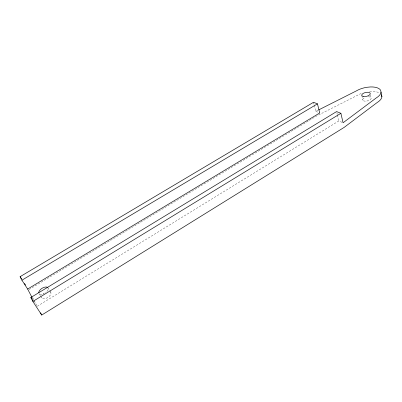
<?xml version="1.0" encoding="UTF-8"?>
<svg xmlns="http://www.w3.org/2000/svg" width="402" height="402" viewBox="0 0 402 402"><rect width="100%" height="100%" fill="white"/><g stroke="black" fill="none" stroke-linecap="round" stroke-linejoin="round"><path stroke-width="0.3" stroke-dasharray="2.01 1.51" d="M37.28 306.269L338.791 120.967L341.996 122.314M29.14 289.51L316.972 115.791L357.132 95.48A15.17 7.035 -12.8 0 1 361.77 93.309M314.309 105.294L315.841 111.329L318.082 110.198M369.624 91.621L371.423 91.445A15.17 7.035 -12.8 0 1 379.759 93.133M315.841 111.329L319.741 112.962M40.215 295.41L38.964 293.445A5.316 2.799 -32.2 0 0 43.657 293.777M40.527 295.902L41.778 297.867M50.803 292.349L48.049 287.917A5.316 2.799 -32.2 0 1 46.024 292.334M32.597 297.51L37.16 306.284M32.195 297.822L33.331 300.018M33.617 300.565L34.471 302.209M313.545 102.279L314.158 104.691M336.871 112.751L337.283 114.515M337.419 115.098L338.791 120.967M361.835 95.591L362.77 100.138M370.518 94.962L371.081 97.817M50.285 291.812A5.291 2.819 -32.3 0 1 47.672 297.586A5.291 2.819 -32.3 0 1 41.582 297.133M42.868 294.354A5.291 2.819 -32.3 0 1 46.14 292.033M368.222 96.812A4.337 2.01 -12.8 0 1 370.503 99.47A4.337 2.01 -12.8 0 1 363.78 100.917A4.337 2.01 -12.8 0 1 364.996 97.505"/><path stroke-width="0.6" d="M381.046 92.098A15.241 6.975 -12.9 0 1 376.192 97.982L343.067 122.766L340.896 113.314L336.6 111.58L30.843 297.51L32.869 301.435L41.723 315.057L344.132 127.404L377.081 102.59A15.17 7.035 -12.8 0 0 381.9 96.686L380.659 90.309A15.241 6.975 -12.9 0 0 370.538 86.943L366.76 87.304A15.241 6.975 -12.9 0 0 356.187 90.993L318.64 109.917M32.869 301.435L340.896 113.314M27.648 289.053L319.741 112.962L317.459 103.857L313.545 102.279L20.1 276.671L21.914 280.189L27.648 289.053L31.909 297.274M21.914 280.189L317.459 103.857M30.843 297.51L31.502 298.52M32.155 299.53L32.813 300.54M20.1 276.671L21.462 278.777M24.522 283.516L25.542 285.093M40.582 312.862L41.723 315.057M381.513 94.882L381.9 96.686M38.773 292.716A5.316 2.799 -32.2 0 1 42.15 288.249A5.316 2.799 -32.2 0 1 47.531 287.385M363.709 96.555A4.352 1.99 -12.9 0 0 370.277 93.761A4.352 1.99 -12.9 0 0 364.056 92.973A4.352 1.99 -12.9 0 0 363.709 96.555"/></g></svg>
